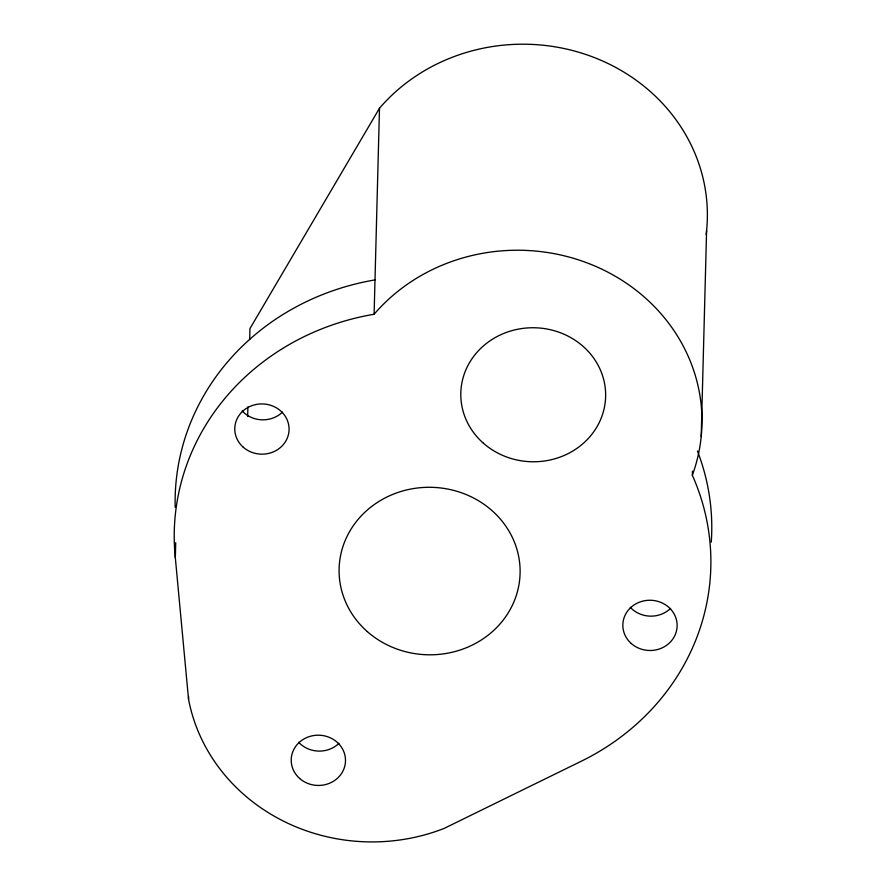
<?xml version="1.0" encoding="UTF-8"?>
<svg xmlns="http://www.w3.org/2000/svg" width="886" height="886" viewBox="0 0 886 886"><rect width="100%" height="100%" fill="white"/><g stroke="black" fill="none" stroke-linecap="round" stroke-linejoin="round"><path stroke-width="1.33" d="M692.453 471.142L692.343 475.261A244.879 226.561 1.5 0 1 579.322 762.182L443.997 828.476A185.584 171.696 1.5 0 1 188.541 699.242L175.328 557.792L175.727 542.686M188.541 699.242L188.607 696.496M247.659 416.498L247.914 406.884M249.675 339.582L249.963 328.584L379.496 108.225A183.756 170.012 1.5 0 1 593.93 57.402A183.756 170.012 1.5 0 1 706.142 234.613M175.328 557.792A244.879 226.561 1.5 0 1 374.102 314.253L379.496 108.225M701.203 436.599L706.596 230.57M374.102 314.253A183.756 170.012 1.5 0 1 605.88 271.149A183.756 170.012 1.5 0 1 692.343 475.261M175.184 507.379A244.879 226.561 1.5 0 1 375 279.921M697.415 450.952A244.879 226.561 1.5 0 1 711.27 542.099M670.58 608.394A27.156 25.129 1.5 0 1 630.234 607.275M338.95 743.343A27.156 25.129 1.5 0 1 298.604 742.224M282.523 412.079A27.156 25.129 1.5 0 1 242.177 410.96M367.302 631.585A90.527 83.76 1.5 0 0 517.623 590.918A90.527 83.76 1.5 0 0 403.872 490.645A90.527 83.76 1.5 0 0 367.302 631.585M483.379 443.188A72.419 67.004 1.5 0 0 603.643 410.65A72.419 67.004 1.5 0 0 512.64 330.434A72.419 67.004 1.5 0 0 483.379 443.188M299.656 778.473A27.156 25.129 1.5 0 0 344.754 766.279A27.156 25.129 1.5 0 0 310.632 736.2A27.156 25.129 1.5 0 0 299.656 778.473M243.24 447.208A27.156 25.129 1.5 0 0 288.327 435.004A27.156 25.129 1.5 0 0 254.204 404.924A27.156 25.129 1.5 0 0 243.24 447.208M631.286 643.524A27.156 25.129 1.5 0 0 676.383 631.33A27.156 25.129 1.5 0 0 642.261 601.251A27.156 25.129 1.5 0 0 631.286 643.524"/></g></svg>
